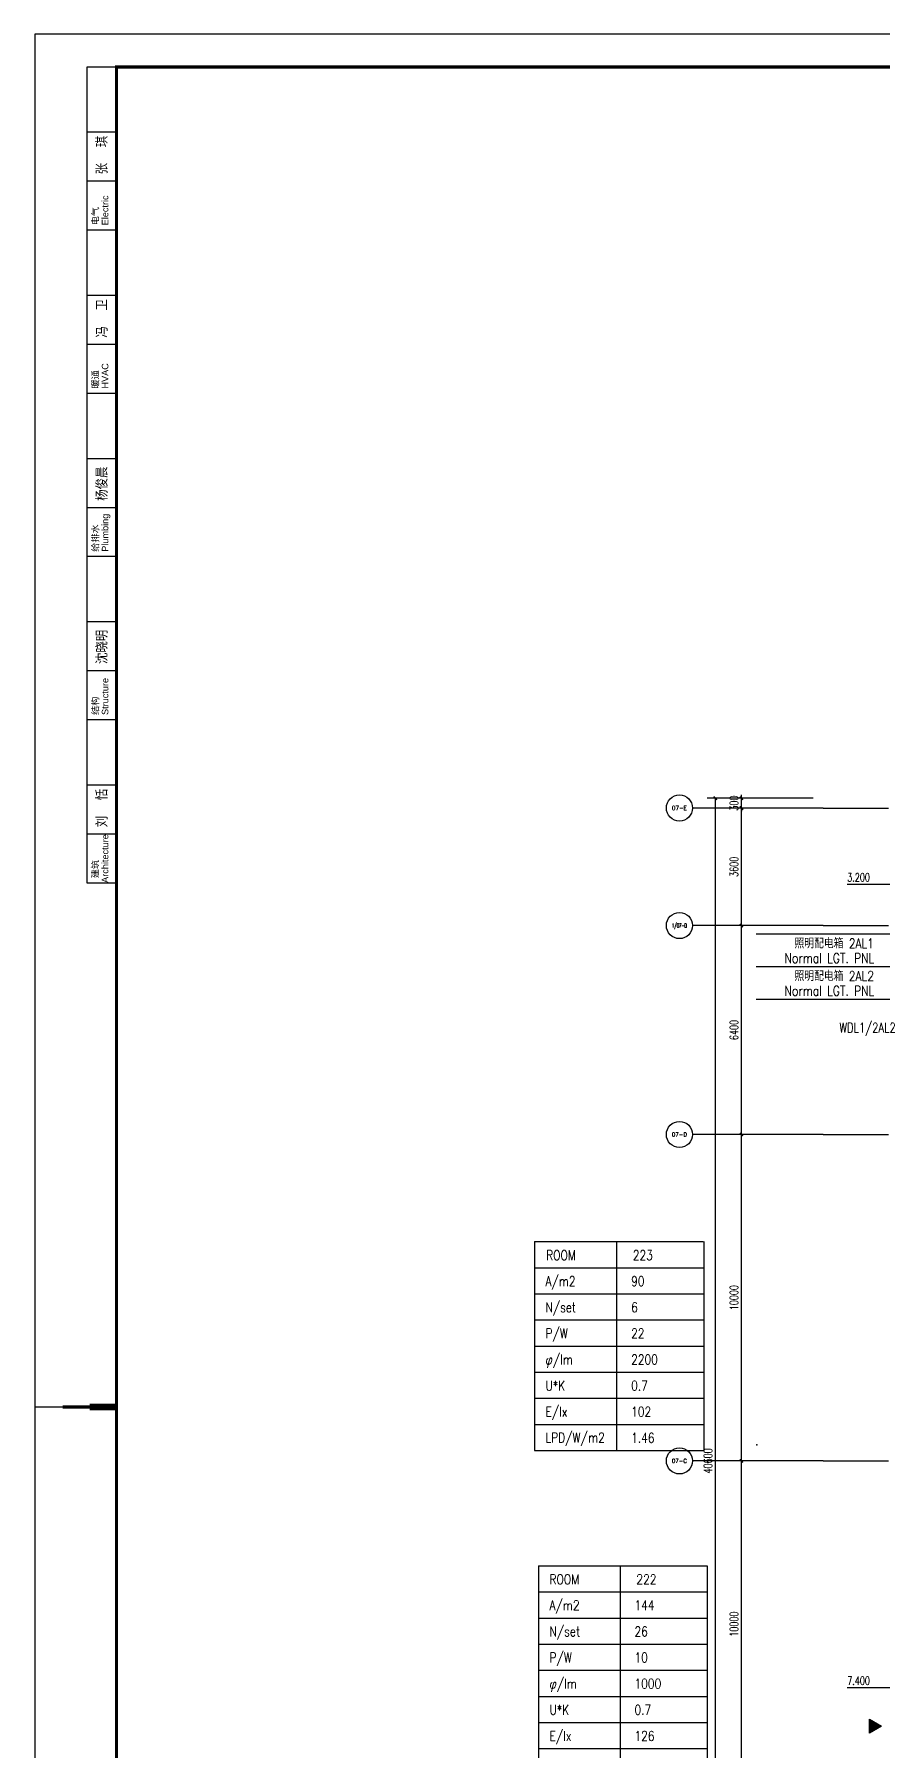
# Model space of a CAD drawing. Extents: x -621157 to 1764546, y -106808 to 741893.
# Drawn here: x 172541 to 198525, y 111124 to 163701 of the extents above; entities that cross this region are included whole.
import ezdxf
from ezdxf import colors
from ezdxf.entities.mleader import LeaderData, LeaderLine
from ezdxf.enums import TextEntityAlignment as Align
from ezdxf.math import Vec2, Vec3

# ---------------------------------------------------------------- set-up
doc = ezdxf.new("R2010")
doc.units = 0
doc.header["$LTSCALE"] = 1000
doc.header["$MEASUREMENT"] = 0
doc.linetypes.add('XREF-A-101-平面图_t3$0$DOTE', pattern=[2.42, 2, -0.2, 0.02, -0.2])
for name, color, linetype in [('-TEXT', 50, 'Continuous'), ('0-底图', 7, 'Continuous'), ('A0-Verital$0$TK-WHITE', 7, 'Continuous'), ('AXIS_TEXT', 7, 'Continuous'), ('SIG_TEXT', 2, 'Continuous'), ('WIRE-照明', 4, 'Continuous'), ('XREF-A-101-平面图_t3$0$A-DIM_ELEV', 8, 'Continuous'), ('XREF-A-101-平面图_t3$0$A-DOTE', 8, 'Continuous'), ('XREF-A-101-平面图_t3$0$AXIS', 8, 'Continuous'), ('XREF-A-101-平面图_t3$0$PUB_HATCH', 8, 'Continuous'), ('XREF-A-101-平面图_t3$0$PUB_TEXT', 8, 'Continuous'), ('照明回路线', 1, 'Continuous'), ('设备容量', 6, 'Continuous')]:
    doc.layers.add(name, color=color, linetype=linetype)
doc.styles.add('A0-Verital$0$TK-HZ', font='romans.shx', dxfattribs={"bigfont": 'hztxt.shx'})
doc.styles.add('A0-Verital$0$TK_Arial', font='arial.ttf')
doc.styles.add('A0-Verital$0$TK_宋体', font='STZHONGS.TTF')
doc.styles.add('COMPLEX', font='COMPLEX')
doc.styles.add('DIM_FONT', font='ROMANS', dxfattribs={"width": 0.8, "bigfont": 'HZDXC'})
doc.styles.add('E-FST', font='txt.shx', dxfattribs={"width": 0.75, "height": 250, "bigfont": '@@gbcbig.shx'})
doc.styles.add('XREF-A-101-平面图_t3$0$A-AXIS-LABEL', font='COMPLEX', dxfattribs={"bigfont": 'GBCBIG'})
doc.styles.add('XREF-A-101-平面图_t3$0$A-DIM_T3', font='SIMPLEX', dxfattribs={"width": 0.705882, "bigfont": 'GBCBIG'})
doc.styles.add('XREF-A-101-平面图_t3$0$A-STANDARD', font='SIMPLEX', dxfattribs={"bigfont": 'GBCBIG'})
doc.dimstyles.new('XREF-A-101-平面图_t3$0$A-DIM-100', dxfattribs={"dimscale": 100, "dimtxt": 2.55, "dimasz": 1, "dimexe": 2.5, "dimexo": 3, "dimgap": 1, "dimtad": 1, "dimdec": 0, "dimzin": 0, "dimdsep": 46, "dimtxsty": 'XREF-A-101-平面图_t3$0$A-DIM_T3', "dimblk": 'XREF-A-101-平面图_t3$0$_ArchTick', "dimcen": 0.09, "dimclrt": 7, "dimazin": 2, "dimtfac": 1, "dimtdec": 0, "dimtix": 1, "dimtmove": 2, "dimatfit": 3, "dimfxl": 0, "dimtolj": 1, "dimtzin": 0, "dimarcsym": 0})

# ---------------------------------------------------------------- blocks, each defined once
blk = doc.blocks.new('XREF-A-101-平面图_t3$0$_ArchTick')
at = {"color": 0, "linetype": 'ByBlock', "const_width": 0.4}
blk.add_lwpolyline([(-0.5, -0.5), (0.5, 0.5)], dxfattribs=at)
blk = doc.blocks.new('*D25427')
at = {"layer": 'Defpoints', "color": 0}
for p in [(-5800, 20000), (-3300, 20000), (-3300, 10000)]:
    blk.add_point(p, dxfattribs=at)
at = {"layer": 'XREF-A-101-平面图_t3$0$AXIS', "color": 0, "lineweight": -2}
for p, q in [((-3600, 20000), (-6050, 20000)), ((-5800, 10000), (-5800, 20000)), ((-3600, 10000), (-6050, 10000))]:
    blk.add_line(p, q, dxfattribs=at)
at = {"layer": 'XREF-A-101-平面图_t3$0$AXIS', "color": 0, "linetype": 'ByBlock', "lineweight": -2, "xscale": 100, "yscale": 100, "zscale": 100}
for p, rotation in [((-5800, 20000), 90), ((-5800, 10000), 270)]:
    blk.add_blockref('XREF-A-101-平面图_t3$0$_ArchTick', p, dxfattribs=dict(at, rotation=rotation))
at = {"layer": 'XREF-A-101-平面图_t3$0$AXIS', "color": 7, "insert": (-6028, 15000), "char_height": 255, "attachment_point": 5, "rotation": 90, "style": 'XREF-A-101-平面图_t3$0$A-DIM_T3'}
blk.add_mtext('\\A1;10000', dxfattribs=at)
blk = doc.blocks.new('*D25428')
at = {"layer": 'Defpoints', "color": 0}
for p in [(-5800, 30000), (-3300, 30000), (-3300, 20000)]:
    blk.add_point(p, dxfattribs=at)
at = {"layer": 'XREF-A-101-平面图_t3$0$AXIS', "color": 0, "lineweight": -2}
for p, q in [((-3600, 30000), (-6050, 30000)), ((-5800, 20000), (-5800, 30000)), ((-3600, 20000), (-6050, 20000))]:
    blk.add_line(p, q, dxfattribs=at)
at = {"layer": 'XREF-A-101-平面图_t3$0$AXIS', "color": 0, "linetype": 'ByBlock', "lineweight": -2, "xscale": 100, "yscale": 100, "zscale": 100}
for p, rotation in [((-5800, 30000), 90), ((-5800, 20000), 270)]:
    blk.add_blockref('XREF-A-101-平面图_t3$0$_ArchTick', p, dxfattribs=dict(at, rotation=rotation))
at = {"layer": 'XREF-A-101-平面图_t3$0$AXIS', "color": 7, "insert": (-6028, 25000), "char_height": 255, "attachment_point": 5, "rotation": 90, "style": 'XREF-A-101-平面图_t3$0$A-DIM_T3'}
blk.add_mtext('\\A1;10000', dxfattribs=at)
blk = doc.blocks.new('*D25429')
at = {"layer": 'Defpoints', "color": 0}
for p in [(-5800, 36400), (-3300, 36400), (-3300, 30000)]:
    blk.add_point(p, dxfattribs=at)
at = {"layer": 'XREF-A-101-平面图_t3$0$AXIS', "color": 0, "lineweight": -2}
for p, q in [((-3600, 36400), (-6050, 36400)), ((-5800, 30000), (-5800, 36400)), ((-3600, 30000), (-6050, 30000))]:
    blk.add_line(p, q, dxfattribs=at)
at = {"layer": 'XREF-A-101-平面图_t3$0$AXIS', "color": 0, "linetype": 'ByBlock', "lineweight": -2, "xscale": 100, "yscale": 100, "zscale": 100}
for p, rotation in [((-5800, 36400), 90), ((-5800, 30000), 270)]:
    blk.add_blockref('XREF-A-101-平面图_t3$0$_ArchTick', p, dxfattribs=dict(at, rotation=rotation))
at = {"layer": 'XREF-A-101-平面图_t3$0$AXIS', "color": 7, "insert": (-6028, 33200), "char_height": 255, "attachment_point": 5, "rotation": 90, "style": 'XREF-A-101-平面图_t3$0$A-DIM_T3'}
blk.add_mtext('\\A1;6400', dxfattribs=at)
blk = doc.blocks.new('*D25430')
at = {"layer": 'Defpoints', "color": 0}
for p in [(-5800, 40000), (-3300, 40000), (-3300, 36400)]:
    blk.add_point(p, dxfattribs=at)
at = {"layer": 'XREF-A-101-平面图_t3$0$AXIS', "color": 0, "lineweight": -2}
for p, q in [((-3600, 40000), (-6050, 40000)), ((-5800, 36400), (-5800, 40000)), ((-3600, 36400), (-6050, 36400))]:
    blk.add_line(p, q, dxfattribs=at)
at = {"layer": 'XREF-A-101-平面图_t3$0$AXIS', "color": 0, "linetype": 'ByBlock', "lineweight": -2, "xscale": 100, "yscale": 100, "zscale": 100}
for p, rotation in [((-5800, 40000), 90), ((-5800, 36400), 270)]:
    blk.add_blockref('XREF-A-101-平面图_t3$0$_ArchTick', p, dxfattribs=dict(at, rotation=rotation))
at = {"layer": 'XREF-A-101-平面图_t3$0$AXIS', "color": 7, "insert": (-6028, 38200), "char_height": 255, "attachment_point": 5, "rotation": 90, "style": 'XREF-A-101-平面图_t3$0$A-DIM_T3'}
blk.add_mtext('\\A1;3600', dxfattribs=at)
blk = doc.blocks.new('*D25431')
at = {"layer": 'Defpoints', "color": 0}
for p in [(-5800, 40300), (-3300, 40300), (-3300, 40000)]:
    blk.add_point(p, dxfattribs=at)
at = {"layer": 'XREF-A-101-平面图_t3$0$AXIS', "color": 0, "lineweight": -2}
for p, q in [((-3600, 40300), (-6050, 40300)), ((-3600, 40000), (-6050, 40000)), ((-5800, 40300), (-5800, 40400)), ((-5800, 40000), (-5800, 40300)), ((-5800, 40000), (-5800, 39900))]:
    blk.add_line(p, q, dxfattribs=at)
at = {"layer": 'XREF-A-101-平面图_t3$0$AXIS', "color": 0, "linetype": 'ByBlock', "lineweight": -2, "xscale": 100, "yscale": 100, "zscale": 100}
for p, rotation in [((-5800, 40300), 270), ((-5800, 40000), 90)]:
    blk.add_blockref('XREF-A-101-平面图_t3$0$_ArchTick', p, dxfattribs=dict(at, rotation=rotation))
at = {"layer": 'XREF-A-101-平面图_t3$0$AXIS', "color": 7, "insert": (-6028, 40150), "char_height": 255, "attachment_point": 5, "rotation": 90, "style": 'XREF-A-101-平面图_t3$0$A-DIM_T3'}
blk.add_mtext('\\A1;300', dxfattribs=at)
blk = doc.blocks.new('_AXISO')
blk.add_circle((0, 0), 0.5)
at = {"layer": 'AXIS_TEXT', "style": 'COMPLEX'}
blk.add_attdef('A', text='', height=0.56, dxfattribs=at).set_placement((-0.25, -0.28), (0.25, -0.28), align=Align.FIT)
blk = doc.blocks.new('*D25433')
at = {"layer": 'Defpoints', "color": 0}
for p in [(-6600, 40300), (-3300, 40300), (-3300, -300)]:
    blk.add_point(p, dxfattribs=at)
at = {"layer": 'XREF-A-101-平面图_t3$0$AXIS', "color": 0, "lineweight": -2}
for p, q in [((-3600, 40300), (-6850, 40300)), ((-6600, -300), (-6600, 40300)), ((-3600, -300), (-6850, -300))]:
    blk.add_line(p, q, dxfattribs=at)
at = {"layer": 'XREF-A-101-平面图_t3$0$AXIS', "color": 0, "linetype": 'ByBlock', "lineweight": -2, "xscale": 100, "yscale": 100, "zscale": 100}
for p, rotation in [((-6600, 40300), 90), ((-6600, -300), 270)]:
    blk.add_blockref('XREF-A-101-平面图_t3$0$_ArchTick', p, dxfattribs=dict(at, rotation=rotation))
at = {"layer": 'XREF-A-101-平面图_t3$0$AXIS', "color": 7, "insert": (-6828, 20000), "char_height": 255, "attachment_point": 5, "rotation": 90, "style": 'XREF-A-101-平面图_t3$0$A-DIM_T3'}
blk.add_mtext('\\A1;40600', dxfattribs=at)
blk = doc.blocks.new('XREF-A-101-平面图_t3$0$bz1')
at = {"layer": 'XREF-A-101-平面图_t3$0$PUB_HATCH'}
h = blk.add_hatch(color=1, dxfattribs=at)
h.dxf.hatch_style = 1
h.paths.add_polyline_path([(4866032, -641203), (4865818, -641573), (4866245, -641573)])
at = {"layer": 'XREF-A-101-平面图_t3$0$PUB_TEXT', "color": 1}
blk.add_lwpolyline([(4866032, -641203), (4865818, -641573), (4866245, -641573)], close=True, dxfattribs=at)
blk = doc.blocks.new('XREF-A-101-平面图_t3$0$G$C34B60025')
at = {"xscale": -1, "rotation": 270}
blk.add_blockref('XREF-A-101-平面图_t3$0$bz1', (639594, -4894060), dxfattribs=at)
blk = doc.blocks.new('A0-Verital$0$A$C53BD7355')
at = {"layer": 'A0-Verital$0$TK-WHITE'}
for points, const_width in [([(-29800, 42050), (-27300, 42050)], 35), ([(-27300, 42050), (-28950, 42050)], 100), ([(-27300, 42050), (-28125, 42050)], 200)]:
    blk.add_lwpolyline(points, dxfattribs=dict(at, const_width=const_width))
blk = doc.blocks.new('A0-Verital$0$TK-LeftTop-Sign')
at = {"layer": 'A0-Verital$0$TK-WHITE'}
for p, q in [((-900, -25000), (-900, 0)), ((-900, 0), (0, 0)), ((0, -2000), (-900, -2000)), ((0, -3500), (-900, -3500)), ((0, -5000), (-900, -5000)), ((0, -7000), (-900, -7000)), ((0, -8500), (-900, -8500)), ((0, -10000), (-900, -10000)), ((0, -12000), (-900, -12000)), ((0, -13500), (-900, -13500)), ((0, -15000), (-900, -15000)), ((0, -17000), (-900, -17000)), ((0, -18500), (-900, -18500)), ((0, -20000), (-900, -20000)), ((0, -22000), (-900, -22000)), ((0, -23500), (-900, -23500)), ((0, -25000), (-900, -25000))]:
    blk.add_line(p, q, dxfattribs=at)
for s, style, p in [('Electric', 'A0-Verital$0$TK_Arial', (-250, -4850)), ('电气', 'A0-Verital$0$TK_宋体', (-550, -4850)), ('暖通', 'A0-Verital$0$TK_宋体', (-550, -9850)), ('HVAC', 'A0-Verital$0$TK_Arial', (-250, -9850)), ('给排水', 'A0-Verital$0$TK_宋体', (-550, -14850)), ('Plumbing', 'A0-Verital$0$TK_Arial', (-250, -14850)), ('Structure', 'A0-Verital$0$TK_Arial', (-250, -19850)), ('结构', 'A0-Verital$0$TK_宋体', (-550, -19850)), ('Architecture', 'A0-Verital$0$TK_Arial', (-250, -24993)), ('建筑', 'A0-Verital$0$TK_宋体', (-550, -24850))]:
    blk.add_text(s, height=200, rotation=90, dxfattribs=dict(at, style=style)).set_placement(p)
at = {"layer": 'A0-Verital$0$TK-WHITE', "style": 'A0-Verital$0$TK-HZ'}
for tag, p in [('ELECTRIC', (-271, -3290)), ('HVAC', (-271, -8290)), ('PLUMBING', (-271, -13290)), ('STRUCTURE', (-271, -18290)), ('ARCHITECTURE', (-271, -23290))]:
    blk.add_attdef(tag, p, '', height=350, rotation=90, dxfattribs=at)
blk = doc.blocks.new('A0-Verital')
blk.add_lwpolyline([(118900, 84100), (0, 84100), (0, 0), (118900, 0)], close=True)
at = {"const_width": 100}
blk.add_lwpolyline([(2500, 83100), (117900, 83100), (117900, 1000), (2500, 1000)], close=True, dxfattribs=at)
blk.add_blockref('A0-Verital$0$A$C53BD7355', (29800, 0))
blk.add_blockref('A0-Verital$0$TK-LeftTop-Sign', (2500, 83100)).add_auto_attribs({'ELECTRIC': '张  琪', 'HVAC': '冯  卫', 'PLUMBING': '杨俊晨', 'STRUCTURE': '沈晓明', 'ARCHITECTURE': '刘  恬'})
blk = doc.blocks.new('_Oblique')
at = {"color": 0, "linetype": 'ByBlock', "lineweight": -2}
blk.add_line((-0.5, -0.5), (0.5, 0.5), dxfattribs=at)
blk = doc.blocks.new('XREF-A-101-平面图_t3$0$轴网(2)')
at = {"layer": 'XREF-A-101-平面图_t3$0$A-DOTE', "linetype": 'XREF-A-101-平面图_t3$0$DOTE'}
for p, q in [((-3300, 40000), (69800, 40000)), ((-3300, 36400), (10380.6, 36400)), ((-3300, 30000), (69800, 30000)), ((-3300, 20000), (69800, 20000))]:
    blk.add_line(p, q, dxfattribs=at)
at = {"layer": 'XREF-A-101-平面图_t3$0$AXIS'}
for p, q in [((-3300, 40000), (-7300, 40000)), ((-3300, 36400), (-7300, 36400)), ((-3300, 30000), (-7300, 30000)), ((-3300, 20000), (-7300, 20000))]:
    blk.add_line(p, q, dxfattribs=at)
ref = blk.add_blockref('_AXISO', (-7700, 40000), dxfattribs=dict(at, xscale=800, yscale=800, zscale=800))
ref.add_attrib('A', '07-E', dxfattribs={"color": 7, "height": 124.79, "style": 'XREF-A-101-平面图_t3$0$A-AXIS-LABEL', "width": 0.95122}).set_placement((-7931.7, 39937.6), (-7468.3, 39937.6), align=Align.FIT)
ref = blk.add_blockref('_AXISO', (-7700, 36400), dxfattribs=dict(at, xscale=800, yscale=800, zscale=800))
ref.add_attrib('A', '1/07-D', dxfattribs={"color": 7, "height": 128.68, "style": 'XREF-A-101-平面图_t3$0$A-AXIS-LABEL', "width": 0.628906}).set_placement((-7931.2, 36335.7), (-7468.8, 36335.7), align=Align.FIT)
ref = blk.add_blockref('_AXISO', (-7700, 30000), dxfattribs=dict(at, xscale=800, yscale=800, zscale=800))
ref.add_attrib('A', '07-D', dxfattribs={"color": 7, "height": 123.31, "style": 'XREF-A-101-平面图_t3$0$A-AXIS-LABEL', "width": 0.951807}).set_placement((-7931.9, 29938.3), (-7468.1, 29938.3), align=Align.FIT)
ref = blk.add_blockref('_AXISO', (-7700, 20000), dxfattribs=dict(at, xscale=800, yscale=800, zscale=800))
ref.add_attrib('A', '07-C', dxfattribs={"color": 7, "height": 126.3, "style": 'XREF-A-101-平面图_t3$0$A-AXIS-LABEL', "width": 0.950617}).set_placement((-7931.5, 19936.9), (-7468.5, 19936.9), align=Align.FIT)
for p1, p2, distance, picture, middle in [((-3300, -300), (-3300, 40300), 3300, '*D25433', (-6827.5, 20000)), ((-3300, 40000), (-3300, 40300), 2500, '*D25431', (-6027.5, 40150)), ((-3300, 36400), (-3300, 40000), 2500, '*D25430', (-6027.5, 38200)), ((-3300, 30000), (-3300, 36400), 2500, '*D25429', (-6027.5, 33200)), ((-3300, 20000), (-3300, 30000), 2500, '*D25428', (-6027.5, 25000)), ((-3300, 10000), (-3300, 20000), 2500, '*D25427', (-6027.5, 15000))]:
    dim = blk.add_aligned_dim(p1=p1, p2=p2, distance=distance, dimstyle='XREF-A-101-平面图_t3$0$A-DIM-100', dxfattribs=at)
    dim.commit()
    dim.dimension.update_dxf_attribs({"geometry": picture, "text_midpoint": middle})
blk = doc.blocks.new('XREF-A-101-平面图_t3')
at = {"layer": 'XREF-A-101-平面图_t3$0$A-DIM_ELEV'}
for p, q in [((199200, 137658), (197440, 137658)), ((199200, 113048), (197440, 113048))]:
    blk.add_line(p, q, dxfattribs=at)
blk.add_blockref('XREF-A-101-平面图_t3$0$G$C34B60025', (200100, 139900))
at = {"layer": 'XREF-A-101-平面图_t3$0$A-DOTE'}
blk.add_blockref('XREF-A-101-平面图_t3$0$轴网(2)', (200000, 100000), dxfattribs=at)
at = {"layer": 'XREF-A-101-平面图_t3$0$A-DIM_ELEV', "color": 7, "style": 'XREF-A-101-平面图_t3$0$A-STANDARD', "width": 0.705882}
for s, p in [('3.200', (197440, 137748)), ('7.400', (197440, 113138))]:
    blk.add_text(s, height=255, dxfattribs=at).set_placement(p)
blk = doc.blocks.new('G$C45431F82')
at = {"layer": '照明回路线'}
ml = blk.add_multileader_mtext('Standard', dxfattribs=at)
ml.set_content('{\\Ftxt,whgtxt|c134;WDL1/2AL2}', color=4, style='E-FST')
ml.set_leader_properties(color=256)
ml.set_arrow_properties(name='OBLIQUE')
ml.build(insert=Vec2(0, 0))
ml.multileader.update_dxf_attribs({"text_left_attachment_type": 6, "text_right_attachment_type": 7, "dogleg_length": 40, "arrow_head_size": 100})
ctx = ml.context
ctx.base_point, ctx.char_height, ctx.arrow_head_size, ctx.landing_gap_size, ctx.plane_origin = Vec3(-2820, -6938), 300, 100, 20, Vec3(-1204, -6430)
ctx.left_attachment, ctx.right_attachment = 6, 7
notes = []
notes.append((ctx, [(0, (1, 1, 0), (-790, -6938), (-1, 0), 40, [(0, [(4081, -5700)], 0, [])])]))
ctx.mtext.insert, ctx.mtext.flow_direction = Vec3(-2800, -6578), 5
for ctx, leaders in notes:
    for number, flags, end, landing, length, lines in leaders:
        leader = LeaderData()
        leader.index, (leader.has_last_leader_line, leader.has_dogleg_vector, leader.attachment_direction) = number, flags
        leader.last_leader_point, leader.dogleg_vector, leader.dogleg_length = Vec3(end), Vec3(landing), length
        for number, points, colour, breaks in lines:
            line = LeaderLine()
            line.index, line.vertices, line.color, line.breaks = number, Vec3.list(points), colors.encode_raw_color(colour), breaks
            leader.lines.append(line)
        ctx.leaders.append(leader)

msp = doc.modelspace()

# ---------------------------------------------------------------- linework, layer by layer
at = {"layer": '-TEXT'}
for points in [[(187858, 126717), (187858, 120317)], [(190374, 126717), (190374, 120317)], [(187983, 116787), (187983, 110387)], [(190480, 116787), (190480, 110387)]]:
    msp.add_lwpolyline(points, dxfattribs=at)

# ---------------------------------------------------------------- block references
at = {"layer": '0-底图'}
msp.add_blockref('XREF-A-101-平面图_t3', (0, 0), dxfattribs=at)

# ---------------------------------------------------------------- texts
at = {"layer": '-TEXT', "style": 'DIM_FONT', "width": 0.8}
for s, p in [('ROOM', (188213, 126152)), ('223', (190873, 126152)), ('A/m2', (188193, 125356)), ('90', (190817, 125356)), ('N/set', (188193, 124556)), ('6', (190817, 124556)), ('P/W', (188193, 123756)), ('22', (190817, 123756)), ('φ/lm', (188193, 122956)), ('2200', (190817, 122956)), ('U*K', (188193, 122156)), ('0.7', (190817, 122156)), ('E/lx', (188193, 121356)), ('102', (190817, 121356)), ('LPD/W/m2', (188193, 120564)), ('1.46', (190817, 120556)), ('ROOM', (188319, 116222)), ('222', (190979, 116222)), ('A/m2', (188319, 115426)), ('144', (190923, 115426)), ('N/set', (188319, 114626)), ('26', (190923, 114626)), ('P/W', (188319, 113826)), ('10', (190923, 113826)), ('φ/lm', (188319, 113026)), ('U*K', (188319, 112226)), ('0.7', (190923, 112226)), ('E/lx', (188319, 111426)), ('126', (190923, 111426))]:
    msp.add_text(s, height=300, dxfattribs=at).set_placement(p)

# ---------------------------------------------------------------- next in the draw order: linework, layer by layer
at = {"layer": '-TEXT'}
for points in [[(187858, 126717), (193024, 126717)], [(193044, 126717), (193044, 120317)], [(187858, 125917), (193044, 125917)], [(187858, 125117), (193044, 125117)], [(187858, 124317), (193044, 124317)], [(187858, 124317), (193044, 124317)], [(187858, 123517), (193044, 123517)], [(187858, 122717), (193044, 122717)], [(187858, 121917), (193044, 121917)], [(187858, 121117), (193044, 121117)], [(187858, 120317), (193044, 120317)], [(187983, 116787), (193150, 116787)], [(193150, 116787), (193150, 110387)], [(187983, 115987), (193150, 115987)], [(187983, 115187), (193150, 115187)], [(187983, 114387), (193150, 114387)], [(187983, 114387), (193150, 114387)], [(187983, 113587), (193150, 113587)], [(187983, 112787), (193150, 112787)], [(187983, 111987), (193150, 111987)], [(187983, 111187), (193150, 111187)]]:
    msp.add_lwpolyline(points, dxfattribs=at)
at = {"layer": 'SIG_TEXT', "color": 2}
for points in [[(198880, 136134), (194654, 136134)], [(198880, 135134), (194654, 135134)], [(198880, 134134), (194654, 134134)]]:
    msp.add_lwpolyline(points, dxfattribs=at)
at = {"layer": '设备容量'}
msp.add_point((194675, 120494), dxfattribs=at)

# ---------------------------------------------------------------- next in the draw order: block references
msp.add_blockref('A0-Verital', (172558, 79601))
at = {"layer": 'WIRE-照明'}
msp.add_blockref('G$C45431F82', (200000, 140000), dxfattribs=at)

# ---------------------------------------------------------------- next in the draw order: texts
at = {"layer": '-TEXT', "style": 'DIM_FONT', "width": 0.8}
msp.add_text('1000', height=300, dxfattribs=at).set_placement((190923, 113026))
at = {"layer": 'SIG_TEXT', "color": 2, "style": 'DIM_FONT', "width": 0.8}
for s, p in [('照明配电箱 2AL1', (198260, 135702)), ('Normal LGT. PNL', (198267, 135251)), ('照明配电箱 2AL2', (198260, 134702)), ('Normal LGT. PNL', (198267, 134251))]:
    msp.add_text(s, height=300, dxfattribs=at).set_placement(p, align=Align.RIGHT)

doc.saveas('drawing.dxf')
